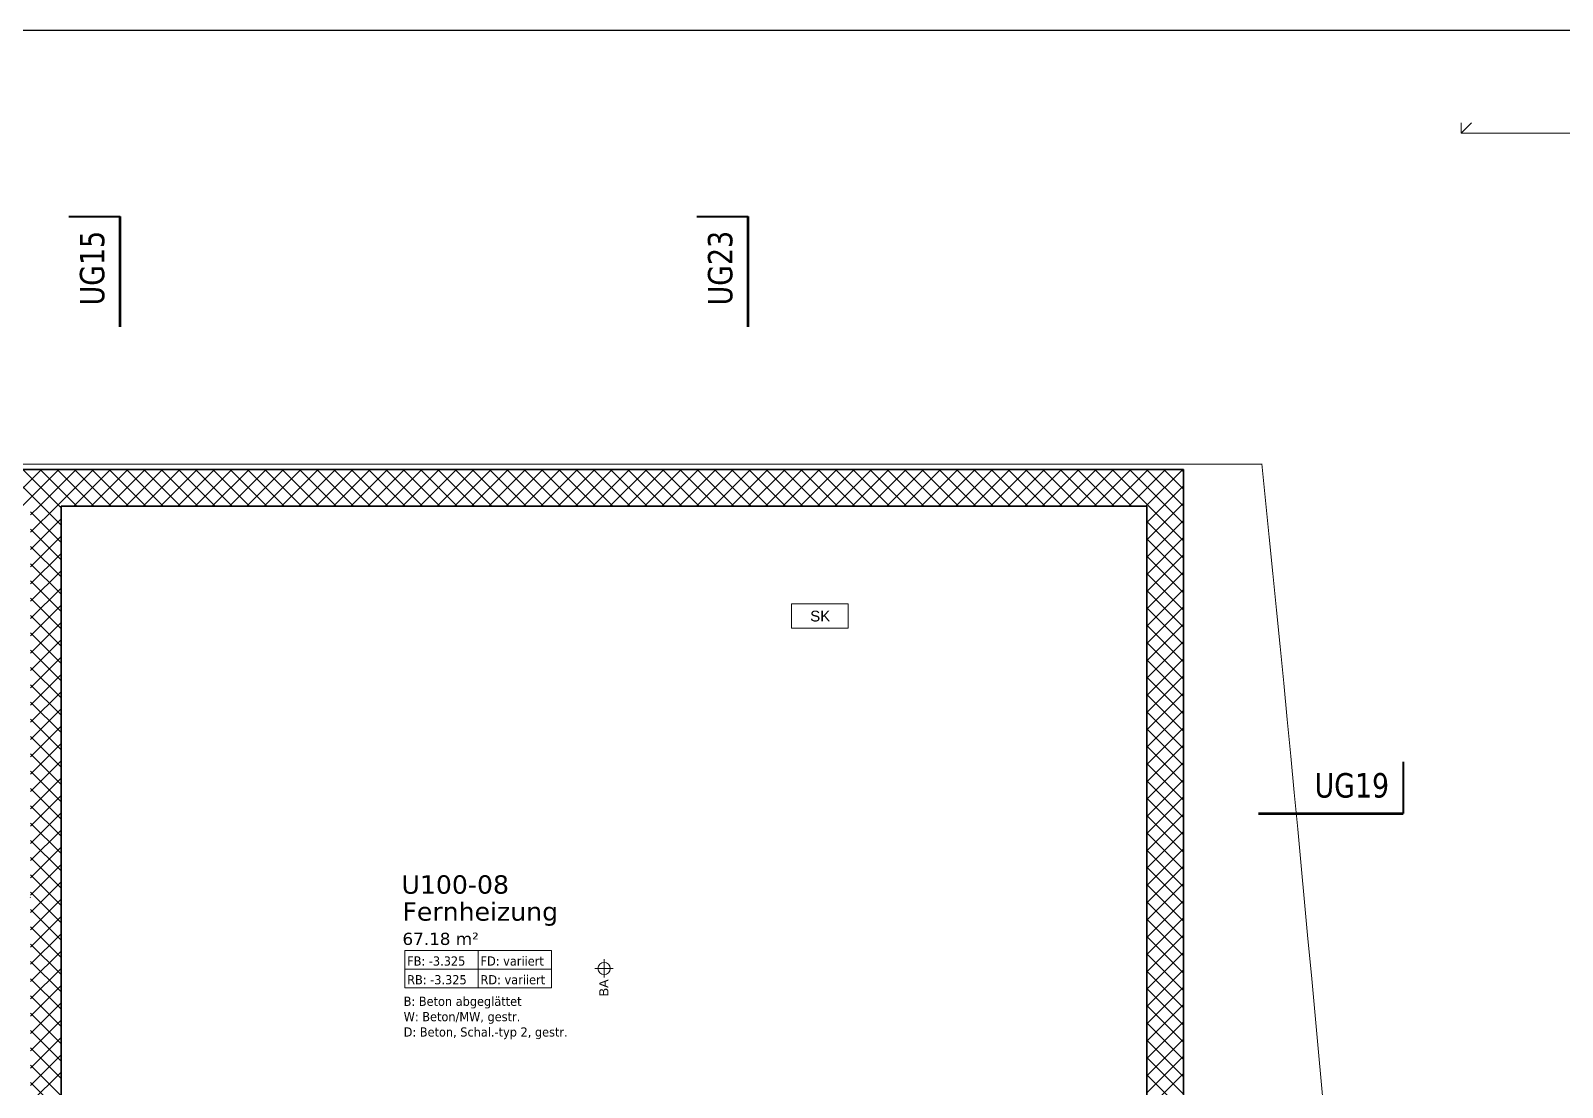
# Model space of a CAD drawing. Extents: x -1907 to 937, y -179 to 966.
# Drawn here: x 68.3 to 318.9, y 792.6 to 965.5 of the extents above; entities that cross this region are included whole.
import ezdxf
from ezdxf.lldxf.tags import DXFTag

# ---------------------------------------------------------------- set-up
doc = ezdxf.new("R2010")
doc.units = 0
doc.layers.get('0').update_dxf_attribs({"lineweight": 13})
for name, color, linetype, lineweight in [('A-____-NOTE-TEXT', 7, 'Continuous', 9), ('A-AREA-____-IDEN', 7, 'Continuous', 5), ('A-WALL-____-MCUT', 7, 'Continuous', 35), ('A-WALL-____-PATT', 7, 'Continuous', 35)]:
    doc.layers.add(name, color=color, linetype=linetype, lineweight=lineweight)
for name, color, linetype, lineweight, true_color in [('A-DETL-____-OTLN', 5, 'Continuous', 9, 0x0000ff), ('EL01_WAN_Schlaufkasten', 1, 'Continuous', 13, 0xff0000), ('G-____-____-SYMB', 7, 'Strichpunkt - Weit', 5, 0x008080), ('ProE_Pyramide', 1, 'Continuous', 13, 0xff0000)]:
    doc.layers.add(name, color=color, linetype=linetype, lineweight=lineweight, true_color=true_color)
doc.styles.get("Standard").update_dxf_attribs({"font": 'arial.ttf'})
tags = doc.linetypes.add('_Schnittlinie_', pattern=[0.3, 0.15, -0.05, 0.05, -0.05]).pattern_tags.tags
tags[10:11] = [DXFTag(74, 4), DXFTag(75, 0), DXFTag(340, '0'), DXFTag(46, 1.0), DXFTag(50, 0.0), DXFTag(44, 0.0), DXFTag(45, 0.0)]
tags[8:9] = [DXFTag(74, 4), DXFTag(75, 0), DXFTag(340, '0'), DXFTag(46, 1.0), DXFTag(50, 0.0), DXFTag(44, 0.0), DXFTag(45, 0.0)]
tags[6:7] = [DXFTag(74, 4), DXFTag(75, 0), DXFTag(340, '0'), DXFTag(46, 1.0), DXFTag(50, 0.0), DXFTag(44, 0.0), DXFTag(45, 0.0)]
tags[4:5] = [DXFTag(74, 4), DXFTag(75, 0), DXFTag(340, '0'), DXFTag(46, 1.0), DXFTag(50, 0.0), DXFTag(44, 0.0), DXFTag(45, 0.0)]
tags = doc.linetypes.add('_Strichliert - Fein_', pattern=[0.15, 0.1, -0.05]).pattern_tags.tags
tags[6:7] = [DXFTag(74, 4), DXFTag(75, 0), DXFTag(340, '0'), DXFTag(46, 1.0), DXFTag(50, 0.0), DXFTag(44, 0.0), DXFTag(45, 0.0)]
tags[4:5] = [DXFTag(74, 4), DXFTag(75, 0), DXFTag(340, '0'), DXFTag(46, 1.0), DXFTag(50, 0.0), DXFTag(44, 0.0), DXFTag(45, 0.0)]
tags = doc.linetypes.add('Strichpunkt - Weit', pattern=[0.5, 0.2, -0.15, 0, -0.15]).pattern_tags.tags
tags[10:11] = [DXFTag(74, 4), DXFTag(75, 0), DXFTag(340, '0'), DXFTag(46, 1.0), DXFTag(50, 0.0), DXFTag(44, 0.0), DXFTag(45, 0.0)]
tags[8:9] = [DXFTag(74, 4), DXFTag(75, 0), DXFTag(340, '0'), DXFTag(46, 1.0), DXFTag(50, 0.0), DXFTag(44, 0.0), DXFTag(45, 0.0)]
tags[6:7] = [DXFTag(74, 4), DXFTag(75, 0), DXFTag(340, '0'), DXFTag(46, 1.0), DXFTag(50, 0.0), DXFTag(44, 0.0), DXFTag(45, 0.0)]
tags[4:5] = [DXFTag(74, 4), DXFTag(75, 0), DXFTag(340, '0'), DXFTag(46, 1.0), DXFTag(50, 0.0), DXFTag(44, 0.0), DXFTag(45, 0.0)]

# ---------------------------------------------------------------- blocks, each defined once
blk = doc.blocks.new('Referenz-A0UJ2810XE', base_point=(-1920.13, -159.41))
at = {"layer": 'A-____-NOTE-TEXT', "color": 0, "linetype": 'Continuous', "lineweight": 5, "ltscale": 0.13}
for p, q in [((160.64, 812.1), (163.64, 812.1)), ((162.14, 813.6), (162.14, 810.6))]:
    blk.add_line(p, q, dxfattribs=at)
blk.add_circle((162.14, 812.1), 1, dxfattribs=at)
at = {"layer": 'A-AREA-____-IDEN', "color": 0, "linetype": 'Continuous', "ltscale": 0.13}
for p, q in [((129.54, 815.03), (153.54, 815.03)), ((129.54, 808.91), (129.54, 815.03)), ((141.54, 815.03), (141.54, 808.91)), ((153.54, 815.03), (153.54, 808.91)), ((129.54, 811.97), (153.54, 811.97)), ((153.54, 808.91), (129.54, 808.91))]:
    blk.add_line(p, q, dxfattribs=at)
at = {"layer": 'A-DETL-____-OTLN', "color": 0, "linetype": '_Strichliert - Fein_', "ltscale": 0.13}
blk.add_line((269.76, 894.63), (-1656.15, 894.63), dxfattribs=at)
blk.add_ellipse((-9410.42, -82.72), major_axis=(9711.22, 594.45), ratio=1, start_param=0, end_param=0.039487, dxfattribs=at)
at = {"layer": 'A-WALL-____-MCUT', "color": 0, "linetype": 'Continuous', "ltscale": 0.35}
for p, q in [((256.94, 893.75), (-1656.95, 893.75)), ((256.94, 218.65), (256.94, 893.75)), ((73.34, 736.45), (73.34, 887.75)), ((73.34, 887.75), (250.94, 887.75)), ((250.94, 887.75), (250.94, 736.45))]:
    blk.add_line(p, q, dxfattribs=at)
at = {"layer": 'A-WALL-____-PATT', "color": 0, "linetype": 'Continuous', "lineweight": 9, "ltscale": 0.13}
for p, q in [((64.12, 887.75), (70.12, 893.75)), ((70.22, 887.75), (64.22, 893.75)), ((66.95, 887.75), (72.95, 893.75)), ((73.05, 887.75), (67.05, 893.75)), ((69.77, 887.75), (75.77, 893.75)), ((75.88, 887.75), (69.88, 893.75)), ((72.6, 887.75), (78.6, 893.75)), ((78.7, 887.75), (72.7, 893.75)), ((75.43, 887.75), (81.43, 893.75)), ((81.53, 887.75), (75.53, 893.75)), ((78.26, 887.75), (84.26, 893.75)), ((84.36, 887.75), (78.36, 893.75)), ((81.09, 887.75), (87.09, 893.75)), ((87.19, 887.75), (81.19, 893.75)), ((83.92, 887.75), (89.92, 893.75)), ((90.02, 887.75), (84.02, 893.75)), ((86.74, 887.75), (92.74, 893.75)), ((92.85, 887.75), (86.85, 893.75)), ((89.57, 887.75), (95.57, 893.75)), ((95.68, 887.75), (89.68, 893.75)), ((92.4, 887.75), (98.4, 893.75)), ((98.5, 887.75), (92.5, 893.75)), ((95.23, 887.75), (101.23, 893.75)), ((101.33, 887.75), (95.33, 893.75)), ((98.06, 887.75), (104.06, 893.75)), ((104.16, 887.75), (98.16, 893.75)), ((100.89, 887.75), (106.89, 893.75)), ((106.99, 887.75), (100.99, 893.75)), ((103.71, 887.75), (109.71, 893.75)), ((109.82, 887.75), (103.82, 893.75)), ((106.54, 887.75), (112.54, 893.75)), ((112.65, 887.75), (106.65, 893.75)), ((109.37, 887.75), (115.37, 893.75)), ((115.47, 887.75), (109.47, 893.75)), ((112.2, 887.75), (118.2, 893.75)), ((118.3, 887.75), (112.3, 893.75)), ((115.03, 887.75), (121.03, 893.75)), ((121.13, 887.75), (115.13, 893.75)), ((117.86, 887.75), (123.86, 893.75)), ((123.96, 887.75), (117.96, 893.75)), ((120.69, 887.75), (126.69, 893.75)), ((126.79, 887.75), (120.79, 893.75)), ((123.51, 887.75), (129.51, 893.75)), ((129.62, 887.75), (123.62, 893.75)), ((126.34, 887.75), (132.34, 893.75)), ((132.44, 887.75), (126.44, 893.75)), ((129.17, 887.75), (135.17, 893.75)), ((135.27, 887.75), (129.27, 893.75)), ((132, 887.75), (138, 893.75)), ((138.1, 887.75), (132.1, 893.75)), ((134.83, 887.75), (140.83, 893.75)), ((140.93, 887.75), (134.93, 893.75)), ((137.66, 887.75), (143.66, 893.75)), ((143.76, 887.75), (137.76, 893.75)), ((140.48, 887.75), (146.48, 893.75)), ((146.59, 887.75), (140.59, 893.75)), ((143.31, 887.75), (149.31, 893.75)), ((149.42, 887.75), (143.42, 893.75)), ((146.14, 887.75), (152.14, 893.75)), ((152.24, 887.75), (146.24, 893.75)), ((148.97, 887.75), (154.97, 893.75)), ((155.07, 887.75), (149.07, 893.75)), ((151.8, 887.75), (157.8, 893.75)), ((157.9, 887.75), (151.9, 893.75)), ((154.63, 887.75), (160.63, 893.75)), ((160.73, 887.75), (154.73, 893.75)), ((157.45, 887.75), (163.45, 893.75)), ((163.56, 887.75), (157.56, 893.75)), ((160.28, 887.75), (166.28, 893.75)), ((166.39, 887.75), (160.39, 893.75)), ((163.11, 887.75), (169.11, 893.75)), ((169.21, 887.75), (163.21, 893.75)), ((165.94, 887.75), (171.94, 893.75)), ((172.04, 887.75), (166.04, 893.75)), ((168.77, 887.75), (174.77, 893.75)), ((174.87, 887.75), (168.87, 893.75)), ((171.6, 887.75), (177.6, 893.75)), ((177.7, 887.75), (171.7, 893.75)), ((174.43, 887.75), (180.43, 893.75)), ((180.53, 887.75), (174.53, 893.75)), ((177.25, 887.75), (183.25, 893.75)), ((183.36, 887.75), (177.36, 893.75)), ((180.08, 887.75), (186.08, 893.75)), ((186.18, 887.75), (180.18, 893.75)), ((182.91, 887.75), (188.91, 893.75)), ((189.01, 887.75), (183.01, 893.75)), ((185.74, 887.75), (191.74, 893.75)), ((191.84, 887.75), (185.84, 893.75)), ((188.57, 887.75), (194.57, 893.75)), ((194.67, 887.75), (188.67, 893.75)), ((191.4, 887.75), (197.4, 893.75)), ((197.5, 887.75), (191.5, 893.75)), ((194.22, 887.75), (200.22, 893.75)), ((200.33, 887.75), (194.33, 893.75)), ((197.05, 887.75), (203.05, 893.75)), ((203.16, 887.75), (197.16, 893.75)), ((199.88, 887.75), (205.88, 893.75)), ((205.98, 887.75), (199.98, 893.75)), ((202.71, 887.75), (208.71, 893.75)), ((208.81, 887.75), (202.81, 893.75)), ((205.54, 887.75), (211.54, 893.75)), ((211.64, 887.75), (205.64, 893.75)), ((208.37, 887.75), (214.37, 893.75)), ((214.47, 887.75), (208.47, 893.75)), ((211.2, 887.75), (217.2, 893.75)), ((217.3, 887.75), (211.3, 893.75)), ((214.02, 887.75), (220.02, 893.75)), ((220.13, 887.75), (214.13, 893.75)), ((216.85, 887.75), (222.85, 893.75)), ((222.95, 887.75), (216.95, 893.75)), ((219.68, 887.75), (225.68, 893.75)), ((225.78, 887.75), (219.78, 893.75)), ((222.51, 887.75), (228.51, 893.75)), ((228.61, 887.75), (222.61, 893.75)), ((225.34, 887.75), (231.34, 893.75)), ((231.44, 887.75), (225.44, 893.75)), ((228.17, 887.75), (234.17, 893.75)), ((234.27, 887.75), (228.27, 893.75)), ((230.99, 887.75), (236.99, 893.75)), ((237.1, 887.75), (231.1, 893.75)), ((233.82, 887.75), (239.82, 893.75)), ((239.92, 887.75), (233.92, 893.75)), ((236.65, 887.75), (242.65, 893.75)), ((242.75, 887.75), (236.75, 893.75)), ((239.48, 887.75), (245.48, 893.75)), ((245.58, 887.75), (239.58, 893.75)), ((242.31, 887.75), (248.31, 893.75)), ((248.41, 887.75), (242.41, 893.75)), ((245.14, 887.75), (251.14, 893.75)), ((251.24, 887.75), (245.24, 893.75)), ((247.96, 887.75), (253.96, 893.75)), ((254.07, 887.75), (248.07, 893.75)), ((250.79, 887.75), (256.79, 893.75)), ((256.9, 887.75), (250.9, 893.75)), ((256.94, 890.54), (253.72, 893.75)), ((256.94, 893.36), (256.55, 893.75)), ((253.62, 887.75), (256.94, 891.07)), ((68.34, 886.32), (69.77, 887.75)), ((68.34, 883.49), (72.6, 887.75)), ((73.34, 884.63), (70.22, 887.75)), ((73.34, 887.46), (73.05, 887.75)), ((250.94, 885.07), (253.62, 887.75)), ((250.94, 882.24), (256.45, 887.75)), ((256.94, 882.05), (251.24, 887.75)), ((256.94, 884.88), (254.07, 887.75)), ((256.45, 887.75), (256.94, 888.24)), ((256.94, 887.71), (256.9, 887.75)), ((73.34, 881.8), (68.34, 886.8)), ((68.34, 880.66), (73.34, 885.66)), ((250.94, 879.41), (256.94, 885.41)), ((256.94, 879.22), (250.94, 885.22)), ((73.34, 878.97), (68.34, 883.97)), ((68.34, 877.83), (73.34, 882.83)), ((250.94, 876.58), (256.94, 882.58)), ((256.94, 876.39), (250.94, 882.39)), ((73.34, 876.15), (68.34, 881.15)), ((68.34, 875), (73.34, 880)), ((250.94, 873.75), (256.94, 879.75)), ((256.94, 873.56), (250.94, 879.56)), ((73.34, 873.32), (68.34, 878.32)), ((68.34, 872.17), (73.34, 877.17)), ((73.34, 870.49), (68.34, 875.49)), ((250.94, 870.93), (256.94, 876.93)), ((256.94, 870.74), (250.94, 876.74)), ((68.34, 869.34), (73.34, 874.34)), ((73.34, 867.66), (68.34, 872.66)), ((250.94, 868.1), (256.94, 874.1)), ((256.94, 867.91), (250.94, 873.91)), ((68.34, 866.52), (73.34, 871.52)), ((73.34, 864.83), (68.34, 869.83)), ((250.94, 865.27), (256.94, 871.27)), ((256.94, 865.08), (250.94, 871.08)), ((68.34, 863.69), (73.34, 868.69)), ((73.34, 862), (68.34, 867)), ((250.94, 862.44), (256.94, 868.44)), ((256.94, 862.25), (250.94, 868.25)), ((68.34, 860.86), (73.34, 865.86)), ((250.94, 859.61), (256.94, 865.61)), ((256.94, 859.42), (250.94, 865.42)), ((73.34, 859.17), (68.34, 864.17)), ((68.34, 858.03), (73.34, 863.03)), ((250.94, 856.78), (256.94, 862.78)), ((256.94, 856.59), (250.94, 862.59)), ((73.34, 856.35), (68.34, 861.35)), ((68.34, 855.2), (73.34, 860.2)), ((250.94, 853.95), (256.94, 859.95)), ((256.94, 853.77), (250.94, 859.77)), ((73.34, 853.52), (68.34, 858.52)), ((68.34, 852.37), (73.34, 857.37)), ((250.94, 851.13), (256.94, 857.13)), ((256.94, 850.94), (250.94, 856.94)), ((73.34, 850.69), (68.34, 855.69)), ((68.34, 849.55), (73.34, 854.55)), ((73.34, 847.86), (68.34, 852.86)), ((250.94, 848.3), (256.94, 854.3)), ((256.94, 848.11), (250.94, 854.11)), ((68.34, 846.72), (73.34, 851.72)), ((73.34, 845.03), (68.34, 850.03)), ((250.94, 845.47), (256.94, 851.47)), ((256.94, 845.28), (250.94, 851.28)), ((68.34, 843.89), (73.34, 848.89)), ((73.34, 842.2), (68.34, 847.2)), ((250.94, 842.64), (256.94, 848.64)), ((256.94, 842.45), (250.94, 848.45)), ((68.34, 841.06), (73.34, 846.06)), ((250.94, 839.81), (256.94, 845.81)), ((256.94, 839.62), (250.94, 845.62)), ((73.34, 839.38), (68.34, 844.38)), ((68.34, 838.23), (73.34, 843.23)), ((250.94, 836.98), (256.94, 842.98)), ((256.94, 836.8), (250.94, 842.8)), ((73.34, 836.55), (68.34, 841.55)), ((68.34, 835.4), (73.34, 840.4)), ((250.94, 834.16), (256.94, 840.16)), ((256.94, 833.97), (250.94, 839.97)), ((73.34, 833.72), (68.34, 838.72)), ((68.34, 832.57), (73.34, 837.57)), ((250.94, 831.33), (256.94, 837.33)), ((256.94, 831.14), (250.94, 837.14)), ((73.34, 830.89), (68.34, 835.89)), ((68.34, 829.75), (73.34, 834.75)), ((250.94, 828.5), (256.94, 834.5)), ((73.34, 828.06), (68.34, 833.06)), ((68.34, 826.92), (73.34, 831.92)), ((256.94, 828.31), (250.94, 834.31)), ((73.34, 825.23), (68.34, 830.23)), ((250.94, 825.67), (256.94, 831.67)), ((256.94, 825.48), (250.94, 831.48)), ((68.34, 824.09), (73.34, 829.09)), ((73.34, 822.41), (68.34, 827.41)), ((250.94, 822.84), (256.94, 828.84)), ((256.94, 822.65), (250.94, 828.65)), ((68.34, 821.26), (73.34, 826.26)), ((73.34, 819.58), (68.34, 824.58)), ((250.94, 820.01), (256.94, 826.01)), ((256.94, 819.82), (250.94, 825.82)), ((68.34, 823.76), (68.26, 823.7)), ((68.34, 818.43), (73.34, 823.43)), ((250.94, 817.19), (256.94, 823.19)), ((256.94, 817), (250.94, 823)), ((73.34, 816.75), (68.34, 821.75)), ((68.34, 815.6), (73.34, 820.6)), ((250.94, 814.36), (256.94, 820.36)), ((256.94, 814.17), (250.94, 820.17)), ((73.34, 813.92), (68.34, 818.92)), ((68.34, 812.78), (73.34, 817.78)), ((250.94, 811.53), (256.94, 817.53)), ((256.94, 811.34), (250.94, 817.34)), ((73.34, 811.09), (68.34, 816.09)), ((68.34, 809.95), (73.34, 814.95)), ((250.94, 808.7), (256.94, 814.7)), ((256.94, 808.51), (250.94, 814.51)), ((73.34, 808.26), (68.34, 813.26)), ((68.34, 807.12), (73.34, 812.12)), ((250.94, 805.87), (256.94, 811.87)), ((73.34, 805.43), (68.34, 810.43)), ((256.94, 805.68), (250.94, 811.68)), ((68.34, 804.29), (73.34, 809.29)), ((73.34, 802.61), (68.34, 807.61)), ((250.94, 803.04), (256.94, 809.04)), ((256.94, 802.85), (250.94, 808.85)), ((68.34, 801.46), (73.34, 806.46)), ((73.34, 799.78), (68.34, 804.78)), ((250.94, 800.21), (256.94, 806.21)), ((256.94, 800.03), (250.94, 806.03)), ((68.34, 798.63), (73.34, 803.63)), ((73.34, 796.95), (68.34, 801.95)), ((250.94, 797.39), (256.94, 803.39)), ((256.94, 797.2), (250.94, 803.2)), ((68.34, 795.81), (73.34, 800.81)), ((250.94, 794.56), (256.94, 800.56)), ((256.94, 794.37), (250.94, 800.37)), ((73.34, 794.12), (68.34, 799.12)), ((68.34, 792.98), (73.34, 797.98)), ((250.94, 791.73), (256.94, 797.73)), ((256.94, 791.54), (250.94, 797.54)), ((73.34, 791.29), (68.34, 796.29)), ((68.34, 790.15), (73.34, 795.15)), ((250.94, 788.9), (256.94, 794.9)), ((256.94, 788.71), (250.94, 794.71)), ((73.34, 788.46), (68.34, 793.46))]:
    blk.add_line(p, q, dxfattribs=at)
at = {"layer": 'G-____-____-SYMB', "color": 0, "linetype": 'Continuous', "lineweight": 40, "ltscale": 0.4}
for p, q in [((74.58, 935.1), (83, 935.1)), ((177.32, 935.1), (185.74, 935.1)), ((292.88, 845.88), (292.88, 837.45))]:
    blk.add_line(p, q, dxfattribs=at)
at = {"layer": 'G-____-____-SYMB', "color": 0, "linetype": '_Schnittlinie_', "lineweight": 70, "ltscale": 0.7}
for p, q in [((83, 917.06), (83, 935.1)), ((185.74, 917.06), (185.74, 935.1)), ((269.2, 837.45), (292.88, 837.45))]:
    blk.add_line(p, q, dxfattribs=at)
at = {"layer": 'A-____-NOTE-TEXT', "color": 0, "linetype": 'Continuous', "lineweight": 5, "ltscale": 0.13, "insert": (161.35, 807.52), "char_height": 1.5, "attachment_point": 1, "rotation": 90}
blk.add_mtext('{\\fArial;BA}', dxfattribs=at)
at = {"layer": 'A-AREA-____-IDEN', "color": 0, "linetype": 'Continuous', "ltscale": 0.13, "attachment_point": 1}
for s, insert, char_height in [('{\\fVerdana;U100-08}', (129, 827.34), 3), ('{\\fVerdana;Fernheizung}', (129.15, 822.92), 3), ('{\\fVerdana;67.18 m²}', (129.16, 817.95), 2), ('{\\W0.9;\\fVerdana;FB: -3.325}', (129.93, 814.07), 1.5), ('{\\W0.9;\\fVerdana;FD: variiert}', (141.93, 814.07), 1.5), ('{\\W0.9;\\fVerdana;RB: -3.325}', (129.93, 811.01), 1.5), ('{\\W0.9;\\fVerdana;RD: variiert}', (141.93, 811.01), 1.5), ('{\\W0.9;\\fVerdana;B: Beton abgeglättet}', (129.36, 807.48), 1.5), ('{\\W0.9;\\fVerdana;W: Beton/MW, gestr.}', (129.36, 804.97), 1.5), ('{\\W0.9;\\fVerdana;D: Beton, Schal.-typ 2, gestr.}', (129.36, 802.46), 1.5)]:
    blk.add_mtext(s, dxfattribs=dict(at, insert=insert, char_height=char_height))
at = {"layer": 'G-____-____-SYMB', "color": 0, "linetype": 'Continuous', "ltscale": 0.13, "char_height": 4, "attachment_point": 1, "rotation": 90}
for s, insert in [('{\\W0.8;\\fVerdana;UG15}', (76.39, 920.57)), ('{\\W0.8;\\fVerdana;UG23}', (179.13, 920.57))]:
    blk.add_mtext(s, dxfattribs=dict(at, insert=insert))
at = {"layer": 'G-____-____-SYMB', "color": 0, "linetype": 'Continuous', "ltscale": 0.13, "insert": (278.36, 844.06), "char_height": 4, "attachment_point": 1}
blk.add_mtext('{\\W0.8;\\fVerdana;UG19}', dxfattribs=at)
blk = doc.blocks.new('Schlaufkasten Decke (multi)-A0UJ281CXE', base_point=(192.8, 867.75))
at = {"color": 0, "lineweight": -2}
for p, q in [((192.8, 867.75), (192.8, 871.75)), ((192.8, 871.75), (202.08, 871.75)), ((202.08, 871.75), (202.08, 867.75)), ((202.08, 867.75), (192.8, 867.75))]:
    blk.add_line(p, q, dxfattribs=at)
at = {"color": 0, "lineweight": -2, "insert": (195.86, 870.63), "char_height": 1.76, "attachment_point": 1}
blk.add_mtext('{\\fArial;SK}', dxfattribs=at)
blk = doc.blocks.new('Pyramidenstumpf-A0UJ28KOXE', base_point=(302.34, 948.75))
at = {"color": 0, "linetype": 'ByBlock', "lineweight": -2, "ltscale": 0.13}
for p, q in [((304.06, 950.47), (302.34, 948.75)), ((302.34, 950.47), (302.34, 948.75)), ((342.34, 948.75), (340.62, 950.47)), ((342.34, 948.75), (342.34, 950.47)), ((302.34, 948.75), (342.34, 948.75))]:
    blk.add_line(p, q, dxfattribs=at)

msp = doc.modelspace()

# ---------------------------------------------------------------- linework, layer by layer
at = {"color": 0, "linetype": 'ByBlock', "lineweight": -2, "ltscale": 0.13}
msp.add_line((607.58, 965.53), (-1902.42, 965.53), dxfattribs=at)

# ---------------------------------------------------------------- block references
at = {"color": 9, "lineweight": 25, "ltscale": 0.25, "true_color": 0xc0c0c0}
msp.add_blockref('Referenz-A0UJ2810XE', (-1920.13, -159.41), dxfattribs=at)
at = {"layer": 'EL01_WAN_Schlaufkasten', "linetype": 'Continuous', "ltscale": 0.13}
msp.add_blockref('Schlaufkasten Decke (multi)-A0UJ281CXE', (192.8, 867.75), dxfattribs=at)
at = {"layer": 'ProE_Pyramide', "color": 1, "ltscale": 0.13, "true_color": 0xff0000}
msp.add_blockref('Pyramidenstumpf-A0UJ28KOXE', (302.34, 948.75), dxfattribs=at)

doc.saveas('drawing.dxf')
